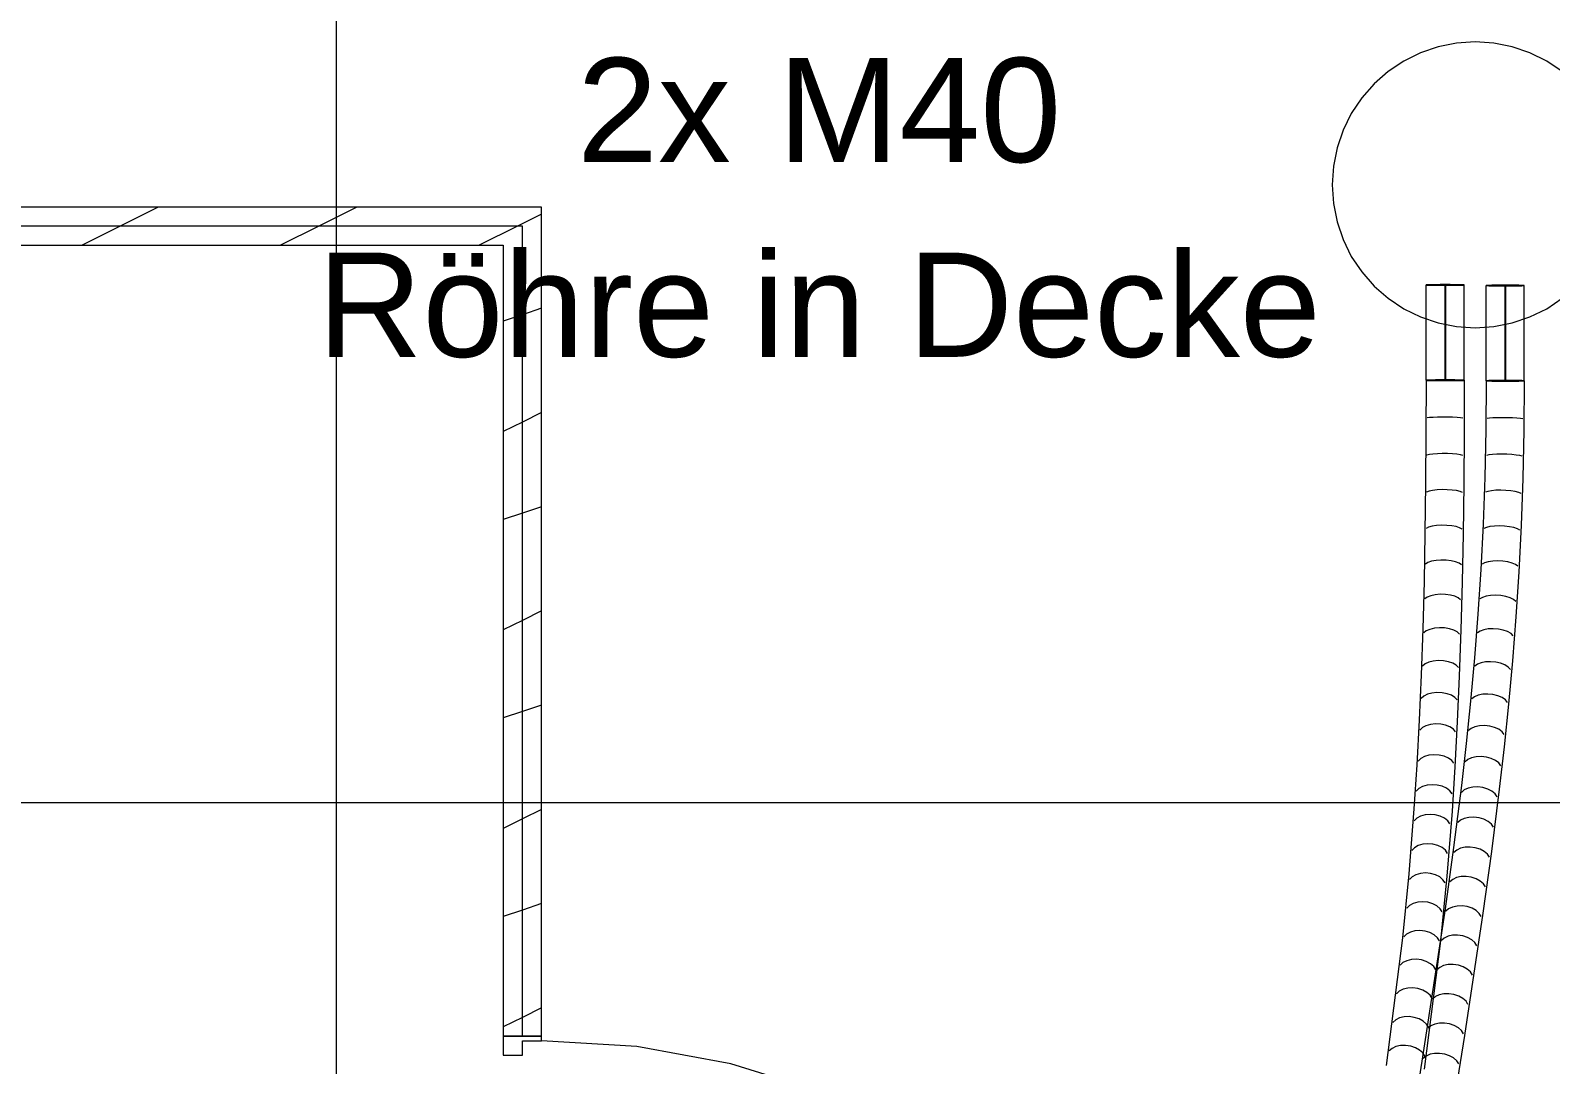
# Model space of a CAD drawing. Extents: x -882 to 613, y -179 to 707.
# Drawn here: x 281.67 to 313.55, y 425.89 to 447.6 of the extents above; entities that cross this region are included whole.
import ezdxf
from ezdxf.lldxf.tags import DXFTag

# ---------------------------------------------------------------- set-up
doc = ezdxf.new("R2010")
doc.units = 0
doc.layers.get('0').update_dxf_attribs({"lineweight": 13})
for name, color, linetype, lineweight in [('A-DOOR-FRAM-MCUT', 7, 'Continuous', 9), ('A-DOOR-OPNG-OTLN', 7, 'Continuous', 9), ('A-WALL-____-MCUT', 7, 'Continuous', 35), ('A-WALL-____-PATT', 7, 'Continuous', 35), ('A-WALL-FNSH-MCUT', 7, 'Continuous', 35), ('S-GRID-____-OTLN', 7, 'Continuous', 5)]:
    doc.layers.add(name, color=color, linetype=linetype, lineweight=lineweight)
doc.layers.add('EL01_WAN_Röhre', color=7, linetype='Continuous', lineweight=13, true_color=0xff6666)
doc.layers.add('EL01_WAN_Röhre Typ', color=1, linetype='Continuous', lineweight=13, true_color=0xff0000)
doc.styles.get("Standard").update_dxf_attribs({"font": 'arial.ttf'})
tags = doc.linetypes.add('_Rasterlinie_', pattern=[0.375, 0.2, -0.05, 0.075, -0.05]).pattern_tags.tags
tags[10:11] = [DXFTag(74, 4), DXFTag(75, 0), DXFTag(340, '0'), DXFTag(46, 1.0), DXFTag(50, 0.0), DXFTag(44, 0.0), DXFTag(45, 0.0)]
tags[8:9] = [DXFTag(74, 4), DXFTag(75, 0), DXFTag(340, '0'), DXFTag(46, 1.0), DXFTag(50, 0.0), DXFTag(44, 0.0), DXFTag(45, 0.0)]
tags[6:7] = [DXFTag(74, 4), DXFTag(75, 0), DXFTag(340, '0'), DXFTag(46, 1.0), DXFTag(50, 0.0), DXFTag(44, 0.0), DXFTag(45, 0.0)]
tags[4:5] = [DXFTag(74, 4), DXFTag(75, 0), DXFTag(340, '0'), DXFTag(46, 1.0), DXFTag(50, 0.0), DXFTag(44, 0.0), DXFTag(45, 0.0)]
tags = doc.linetypes.add('fein_strichliert', pattern=[4, 1, -2, 1]).pattern_tags.tags
tags[8:9] = [DXFTag(74, 4), DXFTag(75, 0), DXFTag(340, '0'), DXFTag(46, 0.0), DXFTag(50, 0.0), DXFTag(44, 0.0), DXFTag(45, 0.0)]
tags[6:7] = [DXFTag(74, 4), DXFTag(75, 0), DXFTag(340, '0'), DXFTag(46, 0.0), DXFTag(50, 0.0), DXFTag(44, 0.0), DXFTag(45, 0.0)]
tags[4:5] = [DXFTag(74, 4), DXFTag(75, 0), DXFTag(340, '0'), DXFTag(46, 0.0), DXFTag(50, 0.0), DXFTag(44, 0.0), DXFTag(45, 0.0)]
tags = doc.linetypes.add('STRICHPUNKT2', pattern=[12.7, 6.35, -3.175, 0, -3.175]).pattern_tags.tags
tags[10:11] = [DXFTag(74, 4), DXFTag(75, 0), DXFTag(340, '0'), DXFTag(46, 0.0), DXFTag(50, 0.0), DXFTag(44, 0.0), DXFTag(45, 0.0)]
tags[8:9] = [DXFTag(74, 4), DXFTag(75, 0), DXFTag(340, '0'), DXFTag(46, 0.0), DXFTag(50, 0.0), DXFTag(44, 0.0), DXFTag(45, 0.0)]
tags[6:7] = [DXFTag(74, 4), DXFTag(75, 0), DXFTag(340, '0'), DXFTag(46, 0.0), DXFTag(50, 0.0), DXFTag(44, 0.0), DXFTag(45, 0.0)]
tags[4:5] = [DXFTag(74, 4), DXFTag(75, 0), DXFTag(340, '0'), DXFTag(46, 0.0), DXFTag(50, 0.0), DXFTag(44, 0.0), DXFTag(45, 0.0)]

# ---------------------------------------------------------------- blocks, each defined once
blk = doc.blocks.new('Referenz-A0UJ2IESXE', base_point=(-902.382, -164.149))
at = {"layer": 'A-DOOR-FRAM-MCUT', "color": 0, "linetype": 'Continuous', "ltscale": 0.13}
for p, q in [((292.388, 426.492), (291.588, 426.492)), ((291.588, 426.492), (291.588, 426.092)), ((291.988, 426.092), (291.988, 426.392)), ((291.988, 426.392), (292.388, 426.392)), ((292.388, 426.392), (292.388, 426.492)), ((291.588, 426.092), (291.988, 426.092))]:
    blk.add_line(p, q, dxfattribs=at)
at = {"layer": 'A-DOOR-OPNG-OTLN', "color": 0, "linetype": 'Continuous', "ltscale": 0.13}
for p, q in [((294.389, 426.271), (292.388, 426.392)), ((296.36, 425.91), (294.389, 426.271)), ((298.274, 425.313), (296.36, 425.91))]:
    blk.add_line(p, q, dxfattribs=at)
at = {"layer": 'A-WALL-____-MCUT', "color": 0, "linetype": 'Continuous', "lineweight": 9, "ltscale": 0.13}
for p, q in [((291.988, 443.492), (249.788, 443.492)), ((291.988, 426.492), (291.988, 443.492))]:
    blk.add_line(p, q, dxfattribs=at)
at = {"layer": 'A-WALL-____-PATT', "color": 0, "linetype": 'Continuous', "lineweight": 9, "ltscale": 0.13}
for p, q in [((284.353, 443.892), (283.553, 443.492)), ((288.518, 443.892), (287.718, 443.492)), ((283.553, 443.492), (282.753, 443.092)), ((287.718, 443.492), (286.918, 443.092)), ((291.883, 443.492), (291.083, 443.092)), ((292.388, 443.744), (291.883, 443.492)), ((291.988, 441.632), (291.588, 441.499)), ((292.388, 441.766), (291.988, 441.632)), ((291.988, 439.38), (291.588, 439.18)), ((292.388, 439.58), (291.988, 439.38)), ((291.988, 437.468), (291.588, 437.334)), ((292.388, 437.601), (291.988, 437.468)), ((291.988, 435.215), (291.588, 435.015)), ((292.388, 435.415), (291.988, 435.215)), ((291.988, 433.303), (291.588, 433.17)), ((292.388, 433.436), (291.988, 433.303)), ((292.388, 431.25), (291.988, 431.05)), ((291.988, 431.05), (291.588, 430.85)), ((292.388, 429.272), (291.988, 429.138)), ((291.988, 429.138), (291.588, 429.005)), ((292.388, 427.085), (291.988, 426.885)), ((291.988, 426.885), (291.588, 426.685))]:
    blk.add_line(p, q, dxfattribs=at)
at = {"layer": 'A-WALL-FNSH-MCUT', "color": 0, "linetype": 'Continuous', "lineweight": 9, "ltscale": 0.13}
for p, q in [((292.388, 443.892), (249.788, 443.892)), ((292.388, 426.492), (292.388, 443.892)), ((249.788, 443.092), (291.588, 443.092)), ((291.588, 443.092), (291.588, 426.492)), ((291.588, 426.492), (292.388, 426.492))]:
    blk.add_line(p, q, dxfattribs=at)
at = {"layer": 'S-GRID-____-OTLN', "color": 0, "linetype": '_Rasterlinie_', "ltscale": 0.13}
for p, q in [((288.088, -116.808), (288.088, 660.292)), ((89.488, 431.392), (391.796, 431.392))]:
    blk.add_line(p, q, dxfattribs=at)
blk = doc.blocks.new('Flexrohr-A0UJ2IHCXE', base_point=(305.432, 312.353))
at = {"color": 0, "linetype": 'ByBlock', "lineweight": -2, "ltscale": 0.13}
for p, q in [((312.202, 440.245), (312.194, 439.218)), ((312.202, 440.245), (312.216, 440.246)), ((312.216, 440.243), (312.202, 440.245)), ((312.216, 440.246), (312.256, 440.248)), ((312.256, 440.241), (312.216, 440.243)), ((312.256, 440.248), (312.319, 440.25)), ((312.319, 440.239), (312.256, 440.241)), ((312.319, 440.25), (312.402, 440.251)), ((312.402, 440.238), (312.319, 440.239)), ((312.402, 440.251), (312.498, 440.252)), ((312.498, 440.238), (312.402, 440.238)), ((312.498, 440.252), (312.602, 440.252)), ((312.602, 440.237), (312.498, 440.238)), ((312.602, 440.252), (312.705, 440.252)), ((312.705, 440.238), (312.602, 440.237)), ((312.705, 440.252), (312.802, 440.251)), ((312.802, 440.238), (312.705, 440.238)), ((312.802, 440.251), (312.885, 440.25)), ((312.885, 440.239), (312.802, 440.238)), ((312.885, 440.25), (312.948, 440.248)), ((312.948, 440.241), (312.885, 440.239)), ((312.948, 440.248), (312.988, 440.246)), ((312.988, 440.243), (312.948, 440.241)), ((312.988, 440.246), (313.002, 440.245)), ((313.002, 440.245), (312.988, 440.243)), ((313.002, 440.245), (312.994, 439.206)), ((312.271, 439.463), (312.22, 439.457)), ((312.345, 439.466), (312.271, 439.463)), ((312.438, 439.469), (312.345, 439.466)), ((312.542, 439.469), (312.438, 439.469)), ((312.65, 439.468), (312.542, 439.469)), ((312.755, 439.465), (312.65, 439.468)), ((312.848, 439.461), (312.755, 439.465)), ((312.922, 439.455), (312.848, 439.461)), ((312.972, 439.449), (312.922, 439.455)), ((312.194, 439.218), (312.172, 438.217)), ((312.994, 439.206), (312.972, 438.193)), ((312.257, 438.689), (312.206, 438.677)), ((312.332, 438.698), (312.257, 438.689)), ((312.425, 438.704), (312.332, 438.698)), ((312.529, 438.706), (312.425, 438.704)), ((312.637, 438.703), (312.529, 438.706)), ((312.742, 438.697), (312.637, 438.703)), ((312.834, 438.687), (312.742, 438.697)), ((312.908, 438.675), (312.834, 438.687)), ((312.958, 438.66), (312.908, 438.675)), ((312.172, 438.217), (312.136, 437.239)), ((312.972, 438.193), (312.936, 437.205)), ((312.236, 437.923), (312.185, 437.905)), ((312.311, 437.937), (312.236, 437.923)), ((312.404, 437.946), (312.311, 437.937)), ((312.508, 437.948), (312.404, 437.946)), ((312.616, 437.945), (312.508, 437.948)), ((312.721, 437.935), (312.616, 437.945)), ((312.813, 437.92), (312.721, 437.935)), ((312.887, 437.901), (312.813, 437.92)), ((312.936, 437.879), (312.887, 437.901)), ((312.136, 437.239), (312.088, 436.283)), ((312.207, 437.167), (312.155, 437.143)), ((312.282, 437.186), (312.207, 437.167)), ((312.375, 437.197), (312.282, 437.186)), ((312.48, 437.2), (312.375, 437.197)), ((312.588, 437.195), (312.48, 437.2)), ((312.692, 437.183), (312.588, 437.195)), ((312.784, 437.163), (312.692, 437.183)), ((312.857, 437.138), (312.784, 437.163)), ((312.906, 437.109), (312.857, 437.138)), ((312.936, 437.205), (312.886, 436.239)), ((312.088, 436.283), (312.027, 435.347)), ((312.17, 436.425), (312.118, 436.395)), ((312.245, 436.447), (312.17, 436.425)), ((312.339, 436.461), (312.245, 436.447)), ((312.444, 436.465), (312.339, 436.461)), ((312.552, 436.459), (312.444, 436.465)), ((312.656, 436.443), (312.552, 436.459)), ((312.747, 436.419), (312.656, 436.443)), ((312.82, 436.388), (312.747, 436.419)), ((312.868, 436.353), (312.82, 436.388)), ((312.886, 436.239), (312.825, 435.294)), ((312.125, 435.7), (312.072, 435.666)), ((312.201, 435.726), (312.125, 435.7)), ((312.295, 435.742), (312.201, 435.726)), ((312.4, 435.746), (312.295, 435.742)), ((312.508, 435.739), (312.4, 435.746)), ((312.611, 435.72), (312.508, 435.739)), ((312.702, 435.692), (312.611, 435.72)), ((312.774, 435.656), (312.702, 435.692)), ((312.822, 435.616), (312.774, 435.656)), ((312.027, 435.347), (311.955, 434.428)), ((312.825, 435.294), (312.753, 434.367)), ((312.074, 434.99), (312.02, 434.952)), ((312.15, 435.019), (312.074, 434.99)), ((312.245, 435.036), (312.15, 435.019)), ((312.35, 435.041), (312.245, 435.036)), ((312.458, 435.033), (312.35, 435.041)), ((312.561, 435.012), (312.458, 435.033)), ((312.651, 434.98), (312.561, 435.012)), ((312.723, 434.94), (312.651, 434.98)), ((312.77, 434.894), (312.723, 434.94)), ((311.955, 434.428), (311.873, 433.524)), ((312.017, 434.295), (311.963, 434.253)), ((312.095, 434.326), (312.017, 434.295)), ((312.189, 434.345), (312.095, 434.326)), ((312.295, 434.35), (312.189, 434.345)), ((312.402, 434.34), (312.295, 434.35)), ((312.505, 434.317), (312.402, 434.34)), ((312.595, 434.282), (312.505, 434.317)), ((312.666, 434.238), (312.595, 434.282)), ((312.753, 434.367), (312.67, 433.456)), ((312.712, 434.188), (312.666, 434.238)), ((311.956, 433.613), (311.901, 433.569)), ((312.034, 433.646), (311.956, 433.613)), ((312.129, 433.666), (312.034, 433.646)), ((312.234, 433.671), (312.129, 433.666)), ((312.342, 433.66), (312.234, 433.671)), ((312.445, 433.635), (312.342, 433.66)), ((312.534, 433.598), (312.445, 433.635)), ((311.873, 433.524), (311.781, 432.633)), ((312.604, 433.55), (312.534, 433.598)), ((312.67, 433.456), (312.578, 432.56)), ((312.65, 433.496), (312.604, 433.55)), ((311.967, 432.984), (311.889, 432.949)), ((312.063, 433.004), (311.967, 432.984)), ((312.168, 433.009), (312.063, 433.004)), ((312.276, 432.998), (312.168, 433.009)), ((312.378, 432.971), (312.276, 432.998)), ((312.467, 432.931), (312.378, 432.971)), ((311.889, 432.949), (311.833, 432.903)), ((312.537, 432.881), (312.467, 432.931)), ((312.581, 432.824), (312.537, 432.881)), ((311.781, 432.633), (311.682, 431.754)), ((311.897, 432.334), (311.818, 432.298)), ((311.993, 432.355), (311.897, 432.334)), ((312.099, 432.36), (311.993, 432.355)), ((312.206, 432.347), (312.099, 432.36)), ((312.308, 432.319), (312.206, 432.347)), ((312.578, 432.56), (312.477, 431.675)), ((311.818, 432.298), (311.762, 432.25)), ((312.396, 432.277), (312.308, 432.319)), ((312.465, 432.224), (312.396, 432.277)), ((312.509, 432.164), (312.465, 432.224)), ((311.682, 431.754), (311.518, 430.451)), ((311.823, 431.694), (311.744, 431.657)), ((311.919, 431.715), (311.823, 431.694)), ((312.025, 431.72), (311.919, 431.715)), ((312.132, 431.706), (312.025, 431.72)), ((312.234, 431.677), (312.132, 431.706)), ((311.744, 431.657), (311.687, 431.607)), ((312.322, 431.633), (312.234, 431.677)), ((312.477, 431.675), (312.313, 430.367)), ((312.39, 431.577), (312.322, 431.633)), ((312.433, 431.515), (312.39, 431.577)), ((311.744, 431.062), (311.665, 431.024)), ((311.841, 431.083), (311.744, 431.062)), ((311.946, 431.088), (311.841, 431.083)), ((312.054, 431.074), (311.946, 431.088)), ((312.155, 431.043), (312.054, 431.074)), ((311.665, 431.024), (311.607, 430.974)), ((312.243, 430.998), (312.155, 431.043)), ((312.311, 430.941), (312.243, 430.998)), ((312.353, 430.878), (312.311, 430.941)), ((311.518, 430.451), (311.339, 429.164)), ((311.664, 430.435), (311.584, 430.397)), ((311.761, 430.456), (311.664, 430.435)), ((311.866, 430.46), (311.761, 430.456)), ((311.974, 430.446), (311.866, 430.46)), ((312.075, 430.414), (311.974, 430.446)), ((311.584, 430.397), (311.526, 430.345)), ((312.162, 430.368), (312.075, 430.414)), ((312.313, 430.367), (312.134, 429.074)), ((312.229, 430.31), (312.162, 430.368)), ((312.272, 430.245), (312.229, 430.31)), ((311.58, 429.817), (311.5, 429.779)), ((311.677, 429.839), (311.58, 429.817)), ((311.783, 429.842), (311.677, 429.839)), ((311.89, 429.827), (311.783, 429.842)), ((311.991, 429.795), (311.89, 429.827)), ((312.078, 429.747), (311.991, 429.795)), ((311.5, 429.779), (311.441, 429.728)), ((312.144, 429.688), (312.078, 429.747)), ((312.186, 429.622), (312.144, 429.688)), ((311.339, 429.164), (310.952, 426.603)), ((311.413, 429.163), (311.355, 429.111)), ((311.494, 429.201), (311.413, 429.163)), ((311.591, 429.222), (311.494, 429.201)), ((311.697, 429.225), (311.591, 429.222)), ((311.804, 429.209), (311.697, 429.225)), ((311.905, 429.176), (311.804, 429.209)), ((311.991, 429.128), (311.905, 429.176)), ((312.134, 429.074), (311.746, 426.508)), ((312.058, 429.068), (311.991, 429.128)), ((312.099, 429.001), (312.058, 429.068)), ((311.321, 428.549), (311.262, 428.497)), ((311.402, 428.587), (311.321, 428.549)), ((311.499, 428.608), (311.402, 428.587)), ((311.604, 428.61), (311.499, 428.608)), ((311.712, 428.594), (311.604, 428.61)), ((311.812, 428.561), (311.712, 428.594)), ((311.899, 428.513), (311.812, 428.561)), ((311.965, 428.453), (311.899, 428.513)), ((312.006, 428.386), (311.965, 428.453)), ((311.228, 427.935), (311.17, 427.884)), ((311.309, 427.973), (311.228, 427.935)), ((311.406, 427.993), (311.309, 427.973)), ((311.512, 427.996), (311.406, 427.993)), ((311.619, 427.979), (311.512, 427.996)), ((311.72, 427.946), (311.619, 427.979)), ((311.806, 427.898), (311.72, 427.946)), ((311.872, 427.838), (311.806, 427.898)), ((311.913, 427.771), (311.872, 427.838)), ((311.136, 427.321), (311.077, 427.27)), ((311.217, 427.358), (311.136, 427.321)), ((311.314, 427.379), (311.217, 427.358)), ((311.419, 427.381), (311.314, 427.379)), ((311.527, 427.364), (311.419, 427.381)), ((311.627, 427.331), (311.527, 427.364)), ((311.713, 427.283), (311.627, 427.331)), ((311.779, 427.223), (311.713, 427.283)), ((311.82, 427.157), (311.779, 427.223)), ((310.952, 426.603), (310.544, 424.018)), ((311.043, 426.706), (310.984, 426.656)), ((311.124, 426.743), (311.043, 426.706)), ((311.221, 426.763), (311.124, 426.743)), ((311.326, 426.765), (311.221, 426.763)), ((311.434, 426.748), (311.326, 426.765)), ((311.534, 426.715), (311.434, 426.748)), ((311.62, 426.666), (311.534, 426.715)), ((311.686, 426.607), (311.62, 426.666)), ((311.727, 426.541), (311.686, 426.607)), ((311.746, 426.508), (311.337, 423.92)), ((310.943, 426.074), (310.884, 426.024)), ((311.024, 426.11), (310.943, 426.074)), ((311.121, 426.129), (311.024, 426.11)), ((311.226, 426.13), (311.121, 426.129)), ((311.333, 426.114), (311.226, 426.13)), ((311.434, 426.08), (311.333, 426.114)), ((311.52, 426.033), (311.434, 426.08)), ((311.586, 425.974), (311.52, 426.033)), ((311.627, 425.909), (311.586, 425.974))]:
    blk.add_line(p, q, dxfattribs=at)
blk = doc.blocks.new('Wickelfalzrohr-A0UJ2IIMXE', base_point=(310.942, 440.249))
at = {"color": 0, "linetype": 'ByBlock', "lineweight": -2, "ltscale": 0.13}
for p, q in [((310.956, 442.258), (310.942, 442.256)), ((310.942, 442.256), (310.956, 442.254)), ((310.942, 440.256), (310.942, 442.256)), ((310.996, 442.259), (310.956, 442.258)), ((310.956, 442.254), (310.996, 442.252)), ((311.059, 442.261), (310.996, 442.259)), ((310.996, 442.252), (311.059, 442.251)), ((311.142, 442.262), (311.059, 442.261)), ((311.059, 442.251), (311.142, 442.249)), ((311.238, 442.263), (311.142, 442.262)), ((311.142, 442.249), (311.238, 442.249)), ((311.342, 442.263), (311.238, 442.263)), ((311.238, 442.249), (311.342, 442.248)), ((311.445, 442.263), (311.342, 442.263)), ((311.342, 442.248), (311.445, 442.249)), ((311.542, 442.262), (311.445, 442.263)), ((311.445, 442.249), (311.542, 442.249)), ((311.625, 442.261), (311.542, 442.262)), ((311.542, 442.249), (311.625, 442.251)), ((311.688, 442.259), (311.625, 442.261)), ((311.625, 442.251), (311.688, 442.252)), ((311.728, 442.258), (311.688, 442.259)), ((311.688, 442.252), (311.728, 442.254)), ((311.742, 442.256), (311.728, 442.258)), ((311.728, 442.254), (311.742, 442.256)), ((311.742, 440.256), (311.742, 442.256)), ((310.956, 440.258), (310.942, 440.256)), ((310.942, 440.256), (310.956, 440.254)), ((310.996, 440.26), (310.956, 440.258)), ((310.956, 440.254), (310.996, 440.252)), ((311.059, 440.261), (310.996, 440.26)), ((310.996, 440.252), (311.059, 440.251)), ((311.142, 440.262), (311.059, 440.261)), ((311.059, 440.251), (311.142, 440.25)), ((311.238, 440.263), (311.142, 440.262)), ((311.142, 440.25), (311.238, 440.249)), ((311.342, 440.263), (311.238, 440.263)), ((311.238, 440.249), (311.342, 440.249)), ((311.445, 440.263), (311.342, 440.263)), ((311.342, 440.249), (311.445, 440.249)), ((311.542, 440.262), (311.445, 440.263)), ((311.445, 440.249), (311.542, 440.25)), ((311.625, 440.261), (311.542, 440.262)), ((311.542, 440.25), (311.625, 440.251)), ((311.688, 440.26), (311.625, 440.261)), ((311.625, 440.251), (311.688, 440.252)), ((311.728, 440.258), (311.688, 440.26)), ((311.688, 440.252), (311.728, 440.254)), ((311.742, 440.256), (311.728, 440.258)), ((311.728, 440.254), (311.742, 440.256))]:
    blk.add_line(p, q, dxfattribs=at)
at = {"color": 0, "linetype": 'STRICHPUNKT2', "lineweight": 25, "ltscale": 0.25}
blk.add_line((311.342, 442.256), (311.342, 440.256), dxfattribs=at)
blk = doc.blocks.new('MText-A0UJ2IIWXE', base_point=(287.686, 440.747))
at = {"color": 0, "linetype": 'ByBlock', "lineweight": -2, "ltscale": 0.13, "char_height": 2.1875, "attachment_point": 1}
for s, insert in [('{\\fArial;2x}', (293.133, 447.022)), ('{\\fArial;M40}', (297.347, 447.022)), ('{\\fArial;Röhre}', (287.686, 442.935)), ('{\\fArial;in}', (296.813, 442.935)), ('{\\fArial;Decke}', (300.073, 442.935))]:
    blk.add_mtext(s, dxfattribs=dict(at, insert=insert))
blk = doc.blocks.new('Wickelfalzrohr-A0UJ2IJUXE', base_point=(312.202, 440.237))
at = {"color": 0, "linetype": 'ByBlock', "lineweight": -2, "ltscale": 0.13}
for p, q in [((312.216, 442.246), (312.202, 442.244)), ((312.202, 442.244), (312.216, 442.242)), ((312.202, 440.245), (312.202, 442.244)), ((312.256, 442.248), (312.216, 442.246)), ((312.216, 442.242), (312.256, 442.241)), ((312.319, 442.249), (312.256, 442.248)), ((312.256, 442.241), (312.319, 442.239)), ((312.402, 442.251), (312.319, 442.249)), ((312.319, 442.239), (312.402, 442.238)), ((312.498, 442.251), (312.402, 442.251)), ((312.402, 442.238), (312.498, 442.237)), ((312.602, 442.252), (312.498, 442.251)), ((312.498, 442.237), (312.602, 442.237)), ((312.705, 442.251), (312.602, 442.252)), ((312.602, 442.237), (312.705, 442.237)), ((312.802, 442.251), (312.705, 442.251)), ((312.705, 442.237), (312.802, 442.238)), ((312.885, 442.249), (312.802, 442.251)), ((312.802, 442.238), (312.885, 442.239)), ((312.948, 442.248), (312.885, 442.249)), ((312.885, 442.239), (312.948, 442.241)), ((312.988, 442.246), (312.948, 442.248)), ((312.948, 442.241), (312.988, 442.242)), ((313.002, 442.244), (312.988, 442.246)), ((312.988, 442.242), (313.002, 442.244)), ((313.002, 440.245), (313.002, 442.244)), ((312.216, 440.246), (312.202, 440.245)), ((312.202, 440.245), (312.216, 440.243)), ((312.256, 440.248), (312.216, 440.246)), ((312.216, 440.243), (312.256, 440.241)), ((312.319, 440.25), (312.256, 440.248)), ((312.256, 440.241), (312.319, 440.239)), ((312.402, 440.251), (312.319, 440.25)), ((312.319, 440.239), (312.402, 440.238)), ((312.498, 440.252), (312.402, 440.251)), ((312.402, 440.238), (312.498, 440.238)), ((312.602, 440.252), (312.498, 440.252)), ((312.498, 440.238), (312.602, 440.237)), ((312.705, 440.252), (312.602, 440.252)), ((312.602, 440.237), (312.705, 440.238)), ((312.802, 440.251), (312.705, 440.252)), ((312.705, 440.238), (312.802, 440.238)), ((312.885, 440.25), (312.802, 440.251)), ((312.802, 440.238), (312.885, 440.239)), ((312.948, 440.248), (312.885, 440.25)), ((312.885, 440.239), (312.948, 440.241)), ((312.988, 440.246), (312.948, 440.248)), ((312.948, 440.241), (312.988, 440.243)), ((313.002, 440.245), (312.988, 440.246)), ((312.988, 440.243), (313.002, 440.245))]:
    blk.add_line(p, q, dxfattribs=at)
at = {"color": 0, "linetype": 'STRICHPUNKT2', "lineweight": 25, "ltscale": 0.25}
blk.add_line((312.602, 442.244), (312.602, 440.245), dxfattribs=at)
blk = doc.blocks.new('Abzweigdose rund UP-A0UJ2IJYXE', base_point=(308.972, 441.356))
at = {"color": 0, "linetype": 'ByBlock', "lineweight": -2, "ltscale": 0.13}
for p, q in [((311.58, 447.33), (311.195, 447.254)), ((311.972, 447.356), (311.58, 447.33)), ((312.364, 447.33), (311.972, 447.356)), ((312.748, 447.254), (312.364, 447.33)), ((310.824, 447.127), (310.472, 446.954)), ((311.195, 447.254), (310.824, 447.127)), ((313.12, 447.127), (312.748, 447.254)), ((313.472, 446.954), (313.12, 447.127)), ((310.146, 446.736), (309.851, 446.477)), ((310.472, 446.954), (310.146, 446.736)), ((313.798, 446.736), (313.472, 446.954)), ((314.093, 446.477), (313.798, 446.736)), ((309.851, 446.477), (309.592, 446.182)), ((314.352, 446.182), (314.093, 446.477)), ((309.592, 446.182), (309.374, 445.856)), ((314.57, 445.856), (314.352, 446.182)), ((309.374, 445.856), (309.2, 445.504)), ((314.744, 445.504), (314.57, 445.856)), ((309.2, 445.504), (309.074, 445.132)), ((314.87, 445.132), (314.744, 445.504)), ((309.074, 445.132), (308.998, 444.747)), ((314.946, 444.747), (314.87, 445.132)), ((308.998, 444.747), (308.972, 444.356)), ((314.972, 444.356), (314.946, 444.747)), ((308.972, 444.356), (308.998, 443.964)), ((314.946, 443.964), (314.972, 444.356)), ((308.998, 443.964), (309.074, 443.579)), ((314.87, 443.579), (314.946, 443.964)), ((309.074, 443.579), (309.2, 443.208)), ((314.744, 443.208), (314.87, 443.579)), ((309.2, 443.208), (309.374, 442.856)), ((314.57, 442.856), (314.744, 443.208)), ((309.374, 442.856), (309.592, 442.529)), ((314.352, 442.529), (314.57, 442.856)), ((309.592, 442.529), (309.851, 442.234)), ((309.851, 442.234), (310.146, 441.976)), ((313.798, 441.976), (314.093, 442.234)), ((314.093, 442.234), (314.352, 442.529)), ((310.146, 441.976), (310.472, 441.758)), ((313.472, 441.758), (313.798, 441.976)), ((310.472, 441.758), (310.824, 441.584)), ((310.824, 441.584), (311.195, 441.458)), ((312.748, 441.458), (313.12, 441.584)), ((313.12, 441.584), (313.472, 441.758)), ((311.195, 441.458), (311.58, 441.381)), ((311.58, 441.381), (311.972, 441.356)), ((311.972, 441.356), (312.364, 441.381)), ((312.364, 441.381), (312.748, 441.458))]:
    blk.add_line(p, q, dxfattribs=at)
blk = doc.blocks.new('Flexrohr-A0UJ2IN4XE', base_point=(296.403, 307.359))
at = {"color": 0, "linetype": 'ByBlock', "lineweight": -2, "ltscale": 0.13}
for p, q in [((310.942, 440.256), (310.94, 439.157)), ((310.942, 440.256), (310.956, 440.258)), ((310.956, 440.254), (310.942, 440.256)), ((310.956, 440.258), (310.996, 440.26)), ((310.996, 440.252), (310.956, 440.254)), ((310.996, 440.26), (311.059, 440.261)), ((311.059, 440.251), (310.996, 440.252)), ((311.059, 440.261), (311.142, 440.262)), ((311.142, 440.25), (311.059, 440.251)), ((311.142, 440.262), (311.238, 440.263)), ((311.238, 440.249), (311.142, 440.25)), ((311.238, 440.263), (311.342, 440.263)), ((311.342, 440.249), (311.238, 440.249)), ((311.342, 440.263), (311.445, 440.263)), ((311.445, 440.249), (311.342, 440.249)), ((311.445, 440.263), (311.542, 440.262)), ((311.542, 440.25), (311.445, 440.249)), ((311.542, 440.262), (311.625, 440.261)), ((311.625, 440.251), (311.542, 440.25)), ((311.625, 440.261), (311.688, 440.26)), ((311.688, 440.252), (311.625, 440.251)), ((311.688, 440.26), (311.728, 440.258)), ((311.728, 440.254), (311.688, 440.252)), ((311.728, 440.258), (311.742, 440.256)), ((311.742, 440.256), (311.728, 440.254)), ((311.742, 440.256), (311.74, 439.154)), ((311.015, 439.472), (310.964, 439.466)), ((311.089, 439.476), (311.015, 439.472)), ((311.182, 439.48), (311.089, 439.476)), ((311.286, 439.481), (311.182, 439.48)), ((311.394, 439.481), (311.286, 439.481)), ((311.499, 439.479), (311.394, 439.481)), ((311.592, 439.475), (311.499, 439.479)), ((311.666, 439.47), (311.592, 439.475)), ((311.716, 439.464), (311.666, 439.47)), ((310.94, 439.157), (310.932, 438.089)), ((311.74, 439.154), (311.732, 438.081)), ((311.085, 438.707), (311.011, 438.697)), ((311.178, 438.714), (311.085, 438.707)), ((311.282, 438.718), (311.178, 438.714)), ((311.391, 438.717), (311.282, 438.718)), ((311.495, 438.712), (311.391, 438.717)), ((311.588, 438.704), (311.495, 438.712)), ((311.011, 438.697), (310.96, 438.684)), ((311.662, 438.692), (311.588, 438.704)), ((311.712, 438.679), (311.662, 438.692)), ((310.932, 438.089), (310.919, 437.049)), ((311.732, 438.081), (311.719, 437.036)), ((311.004, 437.928), (310.954, 437.908)), ((311.079, 437.944), (311.004, 437.928)), ((311.172, 437.955), (311.079, 437.944)), ((311.276, 437.961), (311.172, 437.955)), ((311.385, 437.959), (311.276, 437.961)), ((311.489, 437.952), (311.385, 437.959)), ((311.581, 437.939), (311.489, 437.952)), ((311.656, 437.921), (311.581, 437.939)), ((311.706, 437.9), (311.656, 437.921)), ((310.995, 437.171), (310.944, 437.144)), ((311.07, 437.192), (310.995, 437.171)), ((311.163, 437.206), (311.07, 437.192)), ((311.267, 437.213), (311.163, 437.206)), ((311.376, 437.211), (311.267, 437.213)), ((311.48, 437.201), (311.376, 437.211)), ((311.572, 437.184), (311.48, 437.201)), ((311.646, 437.161), (311.572, 437.184)), ((311.696, 437.132), (311.646, 437.161)), ((310.919, 437.049), (310.9, 436.034)), ((311.719, 437.036), (311.699, 436.017)), ((311.254, 436.482), (311.15, 436.474)), ((311.363, 436.48), (311.254, 436.482)), ((311.467, 436.468), (311.363, 436.48)), ((310.982, 436.431), (310.931, 436.399)), ((311.057, 436.457), (310.982, 436.431)), ((311.15, 436.474), (311.057, 436.457)), ((311.559, 436.446), (311.467, 436.468)), ((311.633, 436.418), (311.559, 436.446)), ((311.683, 436.383), (311.633, 436.418)), ((310.9, 436.034), (310.873, 435.042)), ((311.699, 436.017), (311.673, 435.02)), ((310.965, 435.706), (310.914, 435.668)), ((311.04, 435.735), (310.965, 435.706)), ((311.134, 435.756), (311.04, 435.735)), ((311.238, 435.765), (311.134, 435.756)), ((311.347, 435.762), (311.238, 435.765)), ((311.451, 435.747), (311.347, 435.762)), ((311.543, 435.722), (311.451, 435.747)), ((311.616, 435.689), (311.543, 435.722)), ((311.666, 435.649), (311.616, 435.689)), ((310.873, 435.042), (310.84, 434.072)), ((310.946, 434.995), (310.894, 434.953)), ((311.021, 435.028), (310.946, 434.995)), ((311.115, 435.05), (311.021, 435.028)), ((311.22, 435.06), (311.115, 435.05)), ((311.328, 435.057), (311.22, 435.06)), ((311.432, 435.04), (311.328, 435.057)), ((311.524, 435.012), (311.432, 435.04)), ((311.597, 434.974), (311.524, 435.012)), ((311.646, 434.929), (311.597, 434.974)), ((311.673, 435.02), (311.639, 434.044)), ((310.923, 434.302), (310.87, 434.257)), ((310.998, 434.338), (310.923, 434.302)), ((311.092, 434.362), (310.998, 434.338)), ((311.197, 434.373), (311.092, 434.362)), ((311.305, 434.368), (311.197, 434.373)), ((311.409, 434.35), (311.305, 434.368)), ((311.5, 434.319), (311.409, 434.35)), ((311.573, 434.277), (311.5, 434.319)), ((311.622, 434.228), (311.573, 434.277)), ((310.84, 434.072), (310.798, 433.119)), ((311.639, 434.044), (311.597, 433.087)), ((310.895, 433.628), (310.842, 433.58)), ((310.971, 433.666), (310.895, 433.628)), ((311.065, 433.692), (310.971, 433.666)), ((311.17, 433.702), (311.065, 433.692)), ((311.278, 433.697), (311.17, 433.702)), ((311.382, 433.677), (311.278, 433.697)), ((311.473, 433.644), (311.382, 433.677)), ((311.545, 433.599), (311.473, 433.644)), ((311.593, 433.546), (311.545, 433.599)), ((310.798, 433.119), (310.748, 432.183)), ((310.94, 433.007), (310.864, 432.966)), ((311.035, 433.033), (310.94, 433.007)), ((311.14, 433.044), (311.035, 433.033)), ((311.248, 433.038), (311.14, 433.044)), ((311.351, 433.017), (311.248, 433.038)), ((311.442, 432.981), (311.351, 433.017)), ((311.514, 432.933), (311.442, 432.981)), ((311.597, 433.087), (311.547, 432.145)), ((310.864, 432.966), (310.811, 432.916)), ((311.562, 432.877), (311.514, 432.933)), ((310.907, 432.358), (310.83, 432.317)), ((311.001, 432.385), (310.907, 432.358)), ((311.107, 432.396), (311.001, 432.385)), ((311.215, 432.39), (311.107, 432.396)), ((311.318, 432.366), (311.215, 432.39)), ((311.409, 432.328), (311.318, 432.366)), ((310.748, 432.183), (310.688, 431.261)), ((310.83, 432.317), (310.776, 432.264)), ((311.48, 432.278), (311.409, 432.328)), ((311.527, 432.219), (311.48, 432.278)), ((311.547, 432.145), (311.487, 431.216)), ((310.868, 431.728), (310.791, 431.686)), ((310.963, 431.756), (310.868, 431.728)), ((311.068, 431.766), (310.963, 431.756)), ((311.176, 431.759), (311.068, 431.766)), ((311.279, 431.734), (311.176, 431.759)), ((311.369, 431.694), (311.279, 431.734)), ((311.44, 431.641), (311.369, 431.694)), ((310.791, 431.686), (310.736, 431.631)), ((311.487, 431.579), (311.44, 431.641)), ((310.688, 431.261), (310.58, 429.896)), ((310.747, 431.063), (310.692, 431.007)), ((310.825, 431.106), (310.747, 431.063)), ((310.92, 431.133), (310.825, 431.106)), ((311.025, 431.143), (310.92, 431.133)), ((311.133, 431.135), (311.025, 431.143)), ((311.236, 431.109), (311.133, 431.135)), ((311.326, 431.067), (311.236, 431.109)), ((311.396, 431.013), (311.326, 431.067)), ((311.487, 431.216), (311.378, 429.845)), ((311.442, 430.949), (311.396, 431.013)), ((310.699, 430.446), (310.644, 430.39)), ((310.777, 430.49), (310.699, 430.446)), ((310.873, 430.517), (310.777, 430.49)), ((310.978, 430.527), (310.873, 430.517)), ((311.086, 430.518), (310.978, 430.527)), ((311.189, 430.491), (311.086, 430.518)), ((311.278, 430.448), (311.189, 430.491)), ((311.348, 430.392), (311.278, 430.448)), ((311.393, 430.327), (311.348, 430.392)), ((310.58, 429.896), (310.449, 428.552)), ((310.648, 429.835), (310.592, 429.779)), ((310.727, 429.879), (310.648, 429.835)), ((310.822, 429.906), (310.727, 429.879)), ((310.928, 429.915), (310.822, 429.906)), ((311.036, 429.905), (310.928, 429.915)), ((311.138, 429.877), (311.036, 429.905)), ((311.227, 429.832), (311.138, 429.877)), ((311.296, 429.775), (311.227, 429.832)), ((311.378, 429.845), (311.245, 428.488)), ((311.341, 429.709), (311.296, 429.775)), ((310.591, 429.235), (310.535, 429.178)), ((310.671, 429.278), (310.591, 429.235)), ((310.767, 429.304), (310.671, 429.278)), ((310.872, 429.311), (310.767, 429.304)), ((310.98, 429.3), (310.872, 429.311)), ((311.082, 429.27), (310.98, 429.3)), ((311.17, 429.224), (311.082, 429.27)), ((311.239, 429.166), (311.17, 429.224)), ((311.282, 429.099), (311.239, 429.166)), ((310.449, 428.552), (310.105, 425.878)), ((310.532, 428.634), (310.475, 428.578)), ((310.612, 428.676), (310.532, 428.634)), ((310.708, 428.702), (310.612, 428.676)), ((310.814, 428.708), (310.708, 428.702)), ((310.922, 428.695), (310.814, 428.708)), ((311.023, 428.664), (310.922, 428.695)), ((311.111, 428.617), (311.023, 428.664)), ((311.179, 428.557), (311.111, 428.617)), ((311.221, 428.489), (311.179, 428.557)), ((311.245, 428.488), (310.9, 425.798)), ((310.456, 428.034), (310.398, 427.979)), ((310.536, 428.075), (310.456, 428.034)), ((310.633, 428.1), (310.536, 428.075)), ((310.739, 428.105), (310.633, 428.1)), ((310.846, 428.092), (310.739, 428.105)), ((310.947, 428.06), (310.846, 428.092)), ((311.035, 428.012), (310.947, 428.06)), ((311.102, 427.952), (311.035, 428.012)), ((311.144, 427.885), (311.102, 427.952)), ((310.38, 427.434), (310.322, 427.38)), ((310.46, 427.474), (310.38, 427.434)), ((310.557, 427.498), (310.46, 427.474)), ((310.663, 427.503), (310.557, 427.498)), ((310.77, 427.488), (310.663, 427.503)), ((310.871, 427.456), (310.77, 427.488)), ((310.959, 427.408), (310.871, 427.456)), ((311.026, 427.348), (310.959, 427.408)), ((311.067, 427.28), (311.026, 427.348)), ((310.304, 426.834), (310.246, 426.78)), ((310.385, 426.873), (310.304, 426.834)), ((310.481, 426.896), (310.385, 426.873)), ((310.587, 426.9), (310.481, 426.896)), ((310.695, 426.885), (310.587, 426.9)), ((310.795, 426.852), (310.695, 426.885)), ((310.882, 426.803), (310.795, 426.852)), ((310.949, 426.743), (310.882, 426.803)), ((310.99, 426.676), (310.949, 426.743)), ((310.309, 426.272), (310.228, 426.234)), ((310.406, 426.294), (310.309, 426.272)), ((310.512, 426.297), (310.406, 426.294)), ((310.619, 426.281), (310.512, 426.297)), ((310.719, 426.248), (310.619, 426.281)), ((310.228, 426.234), (310.169, 426.181)), ((310.806, 426.199), (310.719, 426.248)), ((310.872, 426.139), (310.806, 426.199)), ((310.913, 426.071), (310.872, 426.139))]:
    blk.add_line(p, q, dxfattribs=at)

msp = doc.modelspace()

# ---------------------------------------------------------------- block references
at = {"color": 9, "lineweight": 25, "ltscale": 0.25, "true_color": 0xc0c0c0}
msp.add_blockref('Referenz-A0UJ2IESXE', (-902.382, -164.149), dxfattribs=at)
at = {"layer": 'EL01_WAN_Röhre', "color": 24, "linetype": 'fein_strichliert', "ltscale": 0.13, "true_color": 0x993300}
for name, p in [('Abzweigdose rund UP-A0UJ2IJYXE', (308.972, 441.356)), ('Wickelfalzrohr-A0UJ2IIMXE', (310.942, 440.249)), ('Wickelfalzrohr-A0UJ2IJUXE', (312.202, 440.237)), ('Flexrohr-A0UJ2IN4XE', (296.403, 307.359)), ('Flexrohr-A0UJ2IHCXE', (305.432, 312.353))]:
    msp.add_blockref(name, p, dxfattribs=at)
at = {"layer": 'EL01_WAN_Röhre Typ', "color": 24, "linetype": 'fein_strichliert', "ltscale": 0.13, "true_color": 0x993300}
msp.add_blockref('MText-A0UJ2IIWXE', (287.686, 440.747), dxfattribs=at)

doc.saveas('drawing.dxf')
